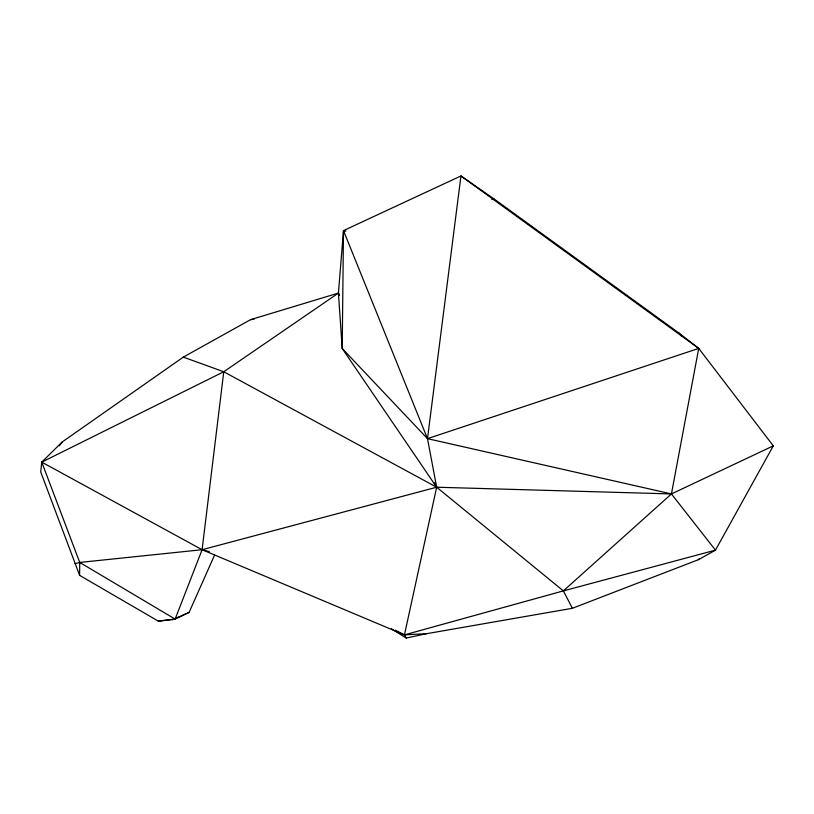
<?xml version="1.0" encoding="UTF-8"?>
<svg xmlns="http://www.w3.org/2000/svg" width="814" height="814" viewBox="0 0 814 814"><rect width="100%" height="100%" fill="white"/><g stroke="black" fill="none" stroke-linecap="round" stroke-linejoin="round"><path stroke-width="1.22" d="M345.96 231.125L343.488 230.616L342.206 348.473L436.66 487.22L563.38 590.893L572.374 608.292L698.412 559.686L715.475 550.142L773.3 445.858L698.727 348.402L679.018 333.068L493.884 198.83L460.958 175.956L343.488 230.616L338.421 293.081L342.206 348.473L427.492 438.654L436.66 487.22L404.446 634.879L406.257 638.044L426.75 633.668L572.374 608.292M214.581 555.107L189.102 612.382L175.132 619.108L158.364 621.153L79.599 575.345L79.741 562.443L41.758 462.128L62.078 442.063L183.303 357.122L250.61 319.648L338.421 293.081L339.56 295.34M339.204 295.34L338.421 293.081L223.758 371.764L41.758 462.128L40.7 471.937L79.599 575.345M158.364 621.153L175.132 619.108L202.096 549.715L223.758 371.764L183.303 357.122M773.3 445.858L671.428 493.935L427.492 438.654L460.958 175.956L698.727 348.402L671.428 493.935L563.38 590.893L404.446 634.879L202.096 549.715L41.758 462.128M59.412 445.797L62.078 442.063M698.412 559.686L699.46 558.424M172.283 619.749L175.437 618.365M176.485 617.907L179.64 616.524M180.688 616.066L182.794 615.14M183.842 614.682L189.102 612.382M491.86 199.501L493.884 198.83M698.727 348.402L427.492 438.654L343.488 230.616M75.051 563.715L79.741 562.443L202.096 549.715L436.66 487.22L671.428 493.935L715.475 550.142L563.38 590.893M250.61 319.648L254.09 319.2M426.75 633.668L404.446 634.879L395.421 630.26M202.096 549.715L209.361 551.648M223.758 371.764L436.66 487.22L434.381 482.712M79.741 562.443L175.132 619.108M391.361 628.734L406.257 638.044M679.018 333.068L681.664 336.386"/></g></svg>
